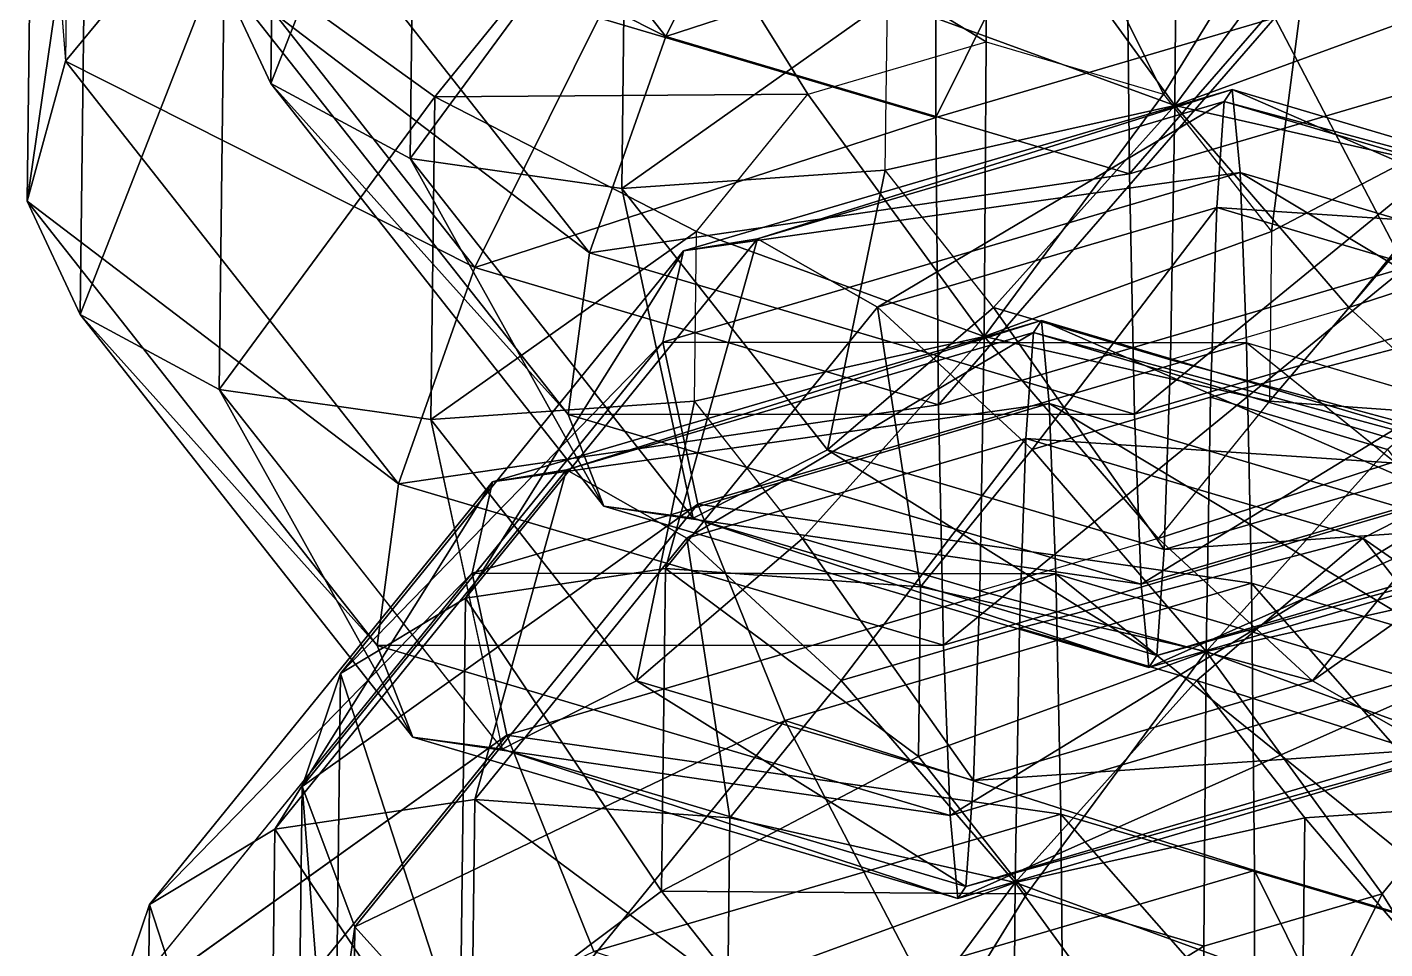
# Model space of a CAD drawing. Header units: metres. Extents: x -232 to 136, y -204 to 253.
# Drawn here: x -232.03 to -190.41, y -80.29 to -52.03 of the extents above; entities that cross this region are included whole.
import ezdxf

# ---------------------------------------------------------------- set-up
doc = ezdxf.new("R2010")
doc.units = ezdxf.units.M

msp = doc.modelspace()

# ---------------------------------------------------------------- linework, layer by layer
for points in [[(-231.82495, -40.529404, -669.18286), (-230.65434, -37.06027, -677.8254), (-230.8476, -53.07407, -685.20526), (-230.84749, -53.07397, -685.20514)], [(-230.65434, -37.06027, -677.8254), (-226.98074, -48.376976, -692.35254), (-230.8476, -53.07407, -685.20526), (-230.84749, -53.07397, -685.20514)], [(-224.36317, -37.740246, -437.57523), (-226.17775, -50.284912, -453.52457), (-224.55643, -53.754044, -444.95514), (-224.55632, -53.753944, -444.95505)], [(-220.12756, -42.43734, -430.64017), (-224.36317, -37.740246, -437.57523), (-224.55643, -53.754044, -444.95514), (-224.55632, -53.753944, -444.95505)], [(-186.00319, -54.160904, -649.9345), (-188.5093, -38.49919, -649.95703), (-192.31013, -46.154007, -646.07684), (-192.31003, -46.153908, -646.0767)], [(-231.82495, -40.529404, -669.18286), (-230.8476, -53.07407, -685.20526), (-232.02815, -57.36731, -676.94257), (-232.02805, -57.36721, -676.94244)], [(-230.21358, -44.822643, -660.9932), (-231.82495, -40.529404, -669.18286), (-232.02815, -57.36731, -676.94257), (-232.02805, -57.36721, -676.94244)], [(-224.9972, -45.991673, -461.7873), (-221.13034, -41.29458, -468.9345), (-212.44957, -52.315125, -474.2441), (-212.44946, -52.315025, -474.24402)], [(-221.13034, -41.29458, -468.9345), (-208.64874, -44.66031, -478.1243), (-212.44957, -52.315125, -474.2441), (-212.44946, -52.315025, -474.24402)], [(-220.12756, -42.43734, -430.64017), (-224.55643, -53.754044, -444.95514), (-220.29195, -56.059494, -436.9179), (-220.29184, -56.059395, -436.91782)], [(-213.6823, -47.078506, -425.6385), (-220.12756, -42.43734, -430.64017), (-220.29195, -56.059494, -436.9179), (-220.29184, -56.059395, -436.91782)], [(-202.62477, -52.474472, -644.0277), (-202.63441, -43.095646, -644.3961), (-213.03252, -46.154007, -645.53424), (-213.03241, -46.153908, -645.5341)], [(-197.19698, -54.082348, -644.9114), (-192.31013, -46.154007, -646.07684), (-202.63441, -43.095646, -644.3961), (-202.63431, -43.095547, -644.396)], [(-197.19698, -54.082348, -644.9114), (-202.63441, -43.095646, -644.3961), (-202.62477, -52.474472, -644.0277), (-202.62466, -52.474373, -644.0276)], [(-204.17485, -54.801067, -703.223), (-204.1845, -45.422237, -703.59143), (-198.7179, -43.81436, -702.99304), (-198.71779, -43.814262, -702.9929)], [(-204.17485, -54.801067, -703.223), (-198.7179, -43.81436, -702.99304), (-193.77675, -51.742706, -702.0849), (-193.77664, -51.742607, -702.0848)], [(-189.77805, -59.397522, -698.409), (-193.77675, -51.742706, -702.0849), (-187.27655, -43.73581, -698.5626), (-187.27644, -43.73571, -698.5625)], [(-230.21358, -44.822643, -660.9932), (-232.02815, -57.36731, -676.94257), (-230.40683, -60.83644, -668.37317), (-230.40672, -60.83634, -668.37305)], [(-225.97797, -49.519737, -654.05817), (-230.21358, -44.822643, -660.9932), (-230.40683, -60.83644, -668.37317), (-230.40672, -60.83634, -668.37305)], [(-212.44957, -52.315125, -474.2441), (-208.64874, -44.66031, -478.1243), (-198.32445, -47.71867, -479.80505), (-198.32434, -47.71857, -479.80496)], [(-198.23941, -56.524597, -476.5575), (-198.32445, -47.71867, -479.80505), (-187.92635, -44.66031, -478.66693), (-187.92624, -44.66021, -478.66684)], [(-198.23941, -56.524597, -476.5575), (-187.92635, -44.66031, -478.66693), (-183.92764, -52.315125, -474.991), (-183.92754, -52.315025, -474.9909)], [(-214.49915, -51.742706, -701.5423), (-204.1845, -45.422237, -703.59143), (-204.17485, -54.801067, -703.223), (-204.17474, -54.80097, -703.2229)], [(-196.77437, -45.392075, -420.60974), (-196.84105, -54.425747, -423.15662), (-202.24097, -46.99995, -421.20807), (-202.24086, -46.99985, -421.20798)], [(-191.34657, -46.99995, -421.49335), (-196.84105, -54.425747, -423.15662), (-196.77437, -45.392075, -420.60974), (-196.77426, -45.391975, -420.60965)], [(-226.17775, -50.284912, -453.52457), (-224.9972, -45.991673, -461.7873), (-214.79234, -58.9471, -468.02908), (-214.79224, -58.947002, -468.029)], [(-213.03252, -46.154007, -645.53424), (-225.97797, -49.519737, -654.05817), (-219.5327, -54.160904, -649.0565), (-219.5326, -54.160805, -649.0564)], [(-224.9972, -45.991673, -461.7873), (-212.44957, -52.315125, -474.2441), (-214.79234, -58.9471, -468.02908), (-214.79224, -58.947002, -468.029)], [(-208.09137, -54.082348, -644.6261), (-213.03252, -46.154007, -645.53424), (-219.5327, -54.160904, -649.0565), (-219.5326, -54.160805, -649.0564)], [(-202.62477, -52.474472, -644.0277), (-213.03252, -46.154007, -645.53424), (-208.09137, -54.082348, -644.6261), (-208.09126, -54.08225, -644.626)], [(-193.88121, -58.291824, -646.93945), (-192.31013, -46.154007, -646.07684), (-197.19698, -54.082348, -644.9114), (-197.19687, -54.08225, -644.91125)], [(-193.88121, -58.291824, -646.93945), (-186.00319, -54.160904, -649.9345), (-192.31013, -46.154007, -646.07684), (-192.31003, -46.153908, -646.0767)], [(-202.24097, -46.99995, -421.20807), (-196.84105, -54.425747, -423.15662), (-205.65833, -51.209427, -423.05984), (-205.65822, -51.209328, -423.05975)], [(-188.0308, -51.209427, -423.52145), (-196.84105, -54.425747, -423.15662), (-191.34657, -46.99995, -421.49335), (-191.34647, -46.99985, -421.49326)], [(-213.6823, -47.078506, -425.6385), (-220.29195, -56.059494, -436.9179), (-213.80174, -56.97558, -430.19955), (-213.80164, -56.97548, -430.19946)], [(-205.65833, -51.209427, -423.05984), (-213.6823, -47.078506, -425.6385), (-213.80174, -56.97558, -430.19955), (-213.80164, -56.97548, -430.19946)], [(-212.44957, -52.315125, -474.2441), (-198.32445, -47.71867, -479.80505), (-198.23941, -56.524597, -476.5575), (-198.2393, -56.524498, -476.5574)], [(-230.8476, -53.07407, -685.20526), (-226.98074, -48.376976, -692.35254), (-218.29997, -59.397522, -697.6621), (-218.29987, -59.397423, -697.662)], [(-226.98074, -48.376976, -692.35254), (-214.49915, -51.742706, -701.5423), (-218.29997, -59.397522, -697.6621), (-218.29987, -59.397423, -697.662)], [(-225.97797, -49.519737, -654.05817), (-230.40683, -60.83644, -668.37317), (-226.14235, -63.14189, -660.3359), (-226.14224, -63.141792, -660.33575)], [(-219.5327, -54.160904, -649.0565), (-225.97797, -49.519737, -654.05817), (-226.14235, -63.14189, -660.3359), (-226.14224, -63.141792, -660.33575)], [(-226.17775, -50.284912, -453.52457), (-214.79234, -58.9471, -468.02908), (-215.44772, -63.907055, -460.0876), (-215.44762, -63.906956, -460.0875)], [(-224.55643, -53.754044, -444.95514), (-226.17775, -50.284912, -453.52457), (-215.44772, -63.907055, -460.0876), (-215.44762, -63.906956, -460.0875)], [(-205.65833, -51.209427, -423.05984), (-213.80174, -56.97558, -430.19955), (-205.72112, -56.41263, -425.45773), (-205.72101, -56.41253, -425.45764)], [(-205.65833, -51.209427, -423.05984), (-196.84105, -54.425747, -423.15662), (-205.72112, -56.41263, -425.45773), (-205.72101, -56.41253, -425.45764)], [(-188.0936, -56.412624, -425.9193), (-196.84105, -54.425747, -423.15662), (-188.0308, -51.209427, -423.52145), (-188.0307, -51.209328, -423.52136)], [(-218.29997, -59.397522, -697.6621), (-214.49915, -51.742706, -701.5423), (-204.17485, -54.801067, -703.223), (-204.17474, -54.80097, -703.2229)], [(-204.17485, -54.801067, -703.223), (-204.17485, -54.801067, -703.223), (-214.49915, -51.742706, -701.5423), (-214.49904, -51.742607, -701.5422)], [(-204.08981, -63.606995, -699.97546), (-204.17485, -54.801067, -703.223), (-193.77675, -51.742706, -702.0849), (-193.77664, -51.742607, -702.0848)], [(-204.08981, -63.606995, -699.97546), (-193.77675, -51.742706, -702.0849), (-189.77805, -59.397522, -698.409), (-189.77794, -59.397423, -698.4089)], [(-214.79234, -58.9471, -468.02908), (-212.44957, -52.315125, -474.2441), (-198.23941, -56.524597, -476.5575), (-198.2393, -56.524498, -476.5574)], [(-198.23941, -56.524597, -476.5575), (-198.23941, -56.524597, -476.5575), (-212.44957, -52.315125, -474.2441), (-212.44946, -52.315025, -474.24402)], [(-198.0873, -63.895638, -470.7486), (-198.23941, -56.524597, -476.5575), (-183.92764, -52.315125, -474.991), (-183.92754, -52.315025, -474.9909)], [(-198.0873, -63.895638, -470.7486), (-183.92764, -52.315125, -474.991), (-181.26282, -58.947105, -468.9071), (-181.26271, -58.947006, -468.907)], [(-202.62477, -52.474472, -644.0277), (-202.69145, -61.508144, -646.5746), (-208.09137, -54.082348, -644.6261), (-208.09126, -54.08225, -644.626)], [(-197.19698, -54.082348, -644.9114), (-202.69145, -61.508144, -646.5746), (-202.62477, -52.474472, -644.0277), (-202.62466, -52.474373, -644.0276)], [(-232.02815, -57.36731, -676.94257), (-230.8476, -53.07407, -685.20526), (-220.64275, -66.029495, -691.4471), (-220.64264, -66.029396, -691.44696)], [(-230.8476, -53.07407, -685.20526), (-218.29997, -59.397522, -697.6621), (-220.64275, -66.029495, -691.4471), (-220.64264, -66.029396, -691.44696)], [(-224.55643, -53.754044, -444.95514), (-215.44772, -63.907055, -460.0876), (-214.35158, -66.70947, -451.19696), (-214.35147, -66.70937, -451.19687)], [(-220.29195, -56.059494, -436.9179), (-224.55643, -53.754044, -444.95514), (-214.35158, -66.70947, -451.19696), (-214.35147, -66.70937, -451.19687)], [(-208.09137, -54.082348, -644.6261), (-219.5327, -54.160904, -649.0565), (-211.50873, -58.291824, -646.47784), (-211.50862, -58.291725, -646.4777)], [(-195.08469, -53.939865, -356.08344), (-209.64195, -58.517838, -367.02554), (-211.90916, -58.888397, -357.92496), (-211.90906, -58.888298, -357.92487)], [(-194.8482, -56.487625, -347.05286), (-195.08469, -53.939865, -356.08344), (-211.90916, -58.888397, -357.92496), (-211.90906, -58.888298, -357.92487)], [(-208.09137, -54.082348, -644.6261), (-202.69145, -61.508144, -646.5746), (-211.50873, -58.291824, -646.47784), (-211.50862, -58.291725, -646.4777)], [(-195.08469, -53.939865, -356.08344), (-195.3302, -54.308365, -365.45905), (-209.64195, -58.517838, -367.02554), (-209.64185, -58.51774, -367.02545)], [(-193.88121, -58.291824, -646.93945), (-202.69145, -61.508144, -646.5746), (-197.19698, -54.082348, -644.9114), (-197.19687, -54.08225, -644.91125)], [(-178.37964, -58.888397, -358.80295), (-195.3302, -54.308365, -365.45905), (-195.08469, -53.939865, -356.08344), (-195.08458, -53.939766, -356.08334)], [(-177.2835, -61.69082, -349.91232), (-178.37964, -58.888397, -358.80295), (-195.08469, -53.939865, -356.08344), (-195.08458, -53.939766, -356.08334)], [(-177.2835, -61.69082, -349.91232), (-195.08469, -53.939865, -356.08344), (-194.8482, -56.487625, -347.05286), (-194.8481, -56.487526, -347.05276)], [(-219.5327, -54.160904, -649.0565), (-226.14235, -63.14189, -660.3359), (-219.65215, -64.057976, -653.61755), (-219.65204, -64.05788, -653.61743)], [(-211.50873, -58.291824, -646.47784), (-219.5327, -54.160904, -649.0565), (-219.65215, -64.057976, -653.61755), (-219.65204, -64.05788, -653.61743)], [(-195.3302, -54.308365, -365.45905), (-205.9588, -60.615402, -375.4001), (-209.64195, -58.517838, -367.02554), (-209.64185, -58.51774, -367.02545)], [(-195.3302, -54.308365, -365.45905), (-195.5607, -57.55704, -374.26196), (-205.9588, -60.615402, -375.4001), (-205.9587, -60.615303, -375.4)], [(-205.72112, -56.41263, -425.45773), (-196.84105, -54.425747, -423.15662), (-202.40536, -60.6221, -427.4858), (-202.40526, -60.622, -427.48572)], [(-202.40536, -60.6221, -427.4858), (-196.84105, -54.425747, -423.15662), (-196.97755, -62.229977, -428.36945), (-196.97745, -62.229877, -428.36935)], [(-196.97755, -62.229977, -428.36945), (-196.84105, -54.425747, -423.15662), (-191.51096, -60.6221, -427.7711), (-191.51085, -60.622, -427.771)], [(-191.51096, -60.6221, -427.7711), (-196.84105, -54.425747, -423.15662), (-188.0936, -56.412624, -425.9193), (-188.09349, -56.412525, -425.91922)], [(-181.12004, -58.517838, -367.7724), (-195.5607, -57.55704, -374.26196), (-195.3302, -54.308365, -365.45905), (-195.3301, -54.308266, -365.45895)], [(-178.37964, -58.888397, -358.80295), (-181.12004, -58.517838, -367.7724), (-195.3302, -54.308365, -365.45905), (-195.3301, -54.308266, -365.45895)], [(-193.944, -63.49502, -649.33734), (-186.12262, -64.057976, -654.49554), (-186.00319, -54.160904, -649.9345), (-186.00308, -54.160805, -649.9344)], [(-193.944, -63.49502, -649.33734), (-186.00319, -54.160904, -649.9345), (-193.88121, -58.291824, -646.93945), (-193.8811, -58.291725, -646.93933)], [(-218.29997, -59.397522, -697.6621), (-204.17485, -54.801067, -703.223), (-204.08981, -63.606995, -699.97546), (-204.0897, -63.606895, -699.97534)], [(-220.29195, -56.059494, -436.9179), (-214.35158, -66.70947, -451.19696), (-211.61119, -67.08004, -442.2275), (-211.61108, -67.07994, -442.22742)], [(-213.80174, -56.97558, -430.19955), (-220.29195, -56.059494, -436.9179), (-211.61119, -67.08004, -442.2275), (-211.61108, -67.07994, -442.22742)], [(-214.79234, -58.9471, -468.02908), (-198.23941, -56.524597, -476.5575), (-198.0873, -63.895638, -470.7486), (-198.08719, -63.89554, -470.7485)], [(-205.72112, -56.41263, -425.45773), (-213.80174, -56.97558, -430.19955), (-207.4948, -64.98247, -434.0572), (-207.49469, -64.98237, -434.0571)], [(-194.8482, -56.487625, -347.05286), (-211.90916, -58.888397, -357.92496), (-212.53851, -61.69082, -348.98914), (-212.5384, -61.69072, -348.98904)], [(-194.64392, -61.70224, -339.25128), (-194.8482, -56.487625, -347.05286), (-212.53851, -61.69082, -348.98914), (-212.5384, -61.69072, -348.98904)], [(-205.72112, -56.41263, -425.45773), (-207.4948, -64.98247, -434.0572), (-202.40536, -60.6221, -427.4858), (-202.40526, -60.622, -427.48572)], [(-177.93887, -66.65077, -341.97083), (-177.2835, -61.69082, -349.91232), (-194.8482, -56.487625, -347.05286), (-194.8481, -56.487526, -347.05276)], [(-177.93887, -66.65077, -341.97083), (-194.8482, -56.487625, -347.05286), (-194.64392, -61.70224, -339.25128), (-194.64381, -61.70214, -339.2512)], [(-191.51096, -60.6221, -427.7711), (-180.27222, -56.975574, -431.07755), (-188.0936, -56.412624, -425.9193), (-188.09349, -56.412525, -425.91922)], [(-213.80174, -56.97558, -430.19955), (-211.61119, -67.08004, -442.2275), (-207.4948, -64.98247, -434.0572), (-207.49469, -64.98237, -434.0571)], [(-191.51096, -60.6221, -427.7711), (-186.77242, -64.98247, -434.59982), (-180.27222, -56.975574, -431.07755), (-180.27211, -56.975475, -431.07745)], [(-232.02815, -57.36731, -676.94257), (-220.64275, -66.029495, -691.4471), (-221.29813, -70.989456, -683.50555), (-221.29802, -70.98936, -683.50543)], [(-230.40683, -60.83644, -668.37317), (-232.02815, -57.36731, -676.94257), (-221.29813, -70.989456, -683.50555), (-221.29802, -70.98936, -683.50543)], [(-195.5607, -57.55704, -374.26196), (-201.22026, -64.97578, -382.22882), (-205.9588, -60.615402, -375.4001), (-205.9587, -60.615303, -375.4)], [(-195.5607, -57.55704, -374.26196), (-195.75366, -63.3679, -381.63046), (-201.22026, -64.97578, -382.22882), (-201.22015, -64.97568, -382.22873)], [(-185.23642, -60.615402, -375.94272), (-195.75366, -63.3679, -381.63046), (-195.5607, -57.55704, -374.26196), (-195.5606, -57.556942, -374.26187)], [(-181.12004, -58.517838, -367.7724), (-185.23642, -60.615402, -375.94272), (-195.5607, -57.55704, -374.26196), (-195.5606, -57.556942, -374.26187)], [(-211.50873, -58.291824, -646.47784), (-219.65215, -64.057976, -653.61755), (-211.57152, -63.495026, -648.87573), (-211.57141, -63.494926, -648.8756)], [(-209.64195, -58.517838, -367.02554), (-212.459, -68.6223, -378.92236), (-218.5887, -69.53838, -371.87354), (-218.5886, -69.538284, -371.87344)], [(-211.90916, -58.888397, -357.92496), (-209.64195, -58.517838, -367.02554), (-218.5887, -69.53838, -371.87354), (-218.5886, -69.538284, -371.87344)], [(-209.64195, -58.517838, -367.02554), (-205.9588, -60.615402, -375.4001), (-212.459, -68.6223, -378.92236), (-212.4589, -68.6222, -378.92227)], [(-211.50873, -58.291824, -646.47784), (-202.69145, -61.508144, -646.5746), (-211.57152, -63.495026, -648.87573), (-211.57141, -63.494926, -648.8756)], [(-193.944, -63.49502, -649.33734), (-202.69145, -61.508144, -646.5746), (-193.88121, -58.291824, -646.93945), (-193.8811, -58.291725, -646.93933)], [(-211.90916, -58.888397, -357.92496), (-218.5887, -69.53838, -371.87354), (-222.4267, -71.843834, -363.6241), (-222.42659, -71.843735, -363.62402)], [(-212.53851, -61.69082, -348.98914), (-211.90916, -58.888397, -357.92496), (-222.4267, -71.843834, -363.6241), (-222.42659, -71.843735, -363.62402)], [(-215.44772, -63.907055, -460.0876), (-214.79234, -58.9471, -468.02908), (-198.0873, -63.895638, -470.7486), (-198.08719, -63.89554, -470.7485)], [(-198.0873, -63.895638, -470.7486), (-198.0873, -63.895638, -470.7486), (-214.79234, -58.9471, -468.02908), (-214.79224, -58.947002, -468.029)], [(-197.88301, -69.11025, -462.94705), (-198.0873, -63.895638, -470.7486), (-181.26282, -58.947105, -468.9071), (-181.26271, -58.947006, -468.907)], [(-197.88301, -69.11025, -462.94705), (-181.26282, -58.947105, -468.9071), (-180.1927, -63.90706, -461.01077), (-180.1926, -63.90696, -461.01068)], [(-220.64275, -66.029495, -691.4471), (-218.29997, -59.397522, -697.6621), (-204.08981, -63.606995, -699.97546), (-204.0897, -63.606895, -699.97534)], [(-204.08981, -63.606995, -699.97546), (-204.08981, -63.606995, -699.97546), (-218.29997, -59.397522, -697.6621), (-218.29987, -59.397423, -697.662)], [(-203.9377, -70.978035, -694.1666), (-204.08981, -63.606995, -699.97546), (-189.77805, -59.397522, -698.409), (-189.77794, -59.397423, -698.4089)], [(-203.9377, -70.978035, -694.1666), (-189.77805, -59.397522, -698.409), (-187.11322, -66.0295, -692.3251), (-187.11311, -66.0294, -692.32495)], [(-205.9588, -60.615402, -375.4001), (-204.63762, -69.18525, -384.0806), (-212.459, -68.6223, -378.92236), (-212.4589, -68.6222, -378.92227)], [(-202.40536, -60.6221, -427.4858), (-207.4948, -64.98247, -434.0572), (-197.17052, -68.04083, -435.73795), (-197.17041, -68.04073, -435.73785)], [(-205.9588, -60.615402, -375.4001), (-201.22026, -64.97578, -382.22882), (-204.63762, -69.18525, -384.0806), (-204.63751, -69.18515, -384.0805)], [(-196.97755, -62.229977, -428.36945), (-196.97755, -62.229977, -428.36945), (-202.40536, -60.6221, -427.4858), (-202.40526, -60.622, -427.48572)], [(-202.40536, -60.6221, -427.4858), (-197.17052, -68.04083, -435.73795), (-196.97755, -62.229977, -428.36945), (-196.97745, -62.229877, -428.36935)], [(-196.97755, -62.229977, -428.36945), (-186.77242, -64.98247, -434.59982), (-191.51096, -60.6221, -427.7711), (-191.51085, -60.622, -427.771)], [(-185.23642, -60.615402, -375.94272), (-190.32587, -64.97578, -382.5141), (-195.75366, -63.3679, -381.63046), (-195.75356, -63.3678, -381.63037)], [(-230.40683, -60.83644, -668.37317), (-221.29813, -70.989456, -683.50555), (-220.20198, -73.79187, -674.6149), (-220.20187, -73.79177, -674.6148)], [(-226.14235, -63.14189, -660.3359), (-230.40683, -60.83644, -668.37317), (-220.20198, -73.79187, -674.6149), (-220.20187, -73.79177, -674.6148)], [(-200.93509, -61.022263, -579.50146), (-215.49236, -65.600235, -590.44354), (-217.75957, -65.970795, -581.34296), (-217.75946, -65.970695, -581.34283)], [(-200.69861, -63.570023, -570.4709), (-200.93509, -61.022263, -579.50146), (-217.75957, -65.970795, -581.34296), (-217.75946, -65.970695, -581.34283)], [(-200.93509, -61.022263, -579.50146), (-201.1806, -61.390762, -588.8771), (-215.49236, -65.600235, -590.44354), (-215.49225, -65.600136, -590.4434)], [(-184.23004, -65.970795, -582.221), (-201.1806, -61.390762, -588.8771), (-200.93509, -61.022263, -579.50146), (-200.93498, -61.022163, -579.50134)], [(-183.1339, -68.77322, -573.3304), (-184.23004, -65.970795, -582.221), (-200.93509, -61.022263, -579.50146), (-200.93498, -61.022163, -579.50134)], [(-183.1339, -68.77322, -573.3304), (-200.93509, -61.022263, -579.50146), (-200.69861, -63.570023, -570.4709), (-200.6985, -63.569923, -570.47076)], [(-201.1806, -61.390762, -588.8771), (-211.8092, -67.6978, -598.8181), (-215.49236, -65.600235, -590.44354), (-215.49225, -65.600136, -590.4434)], [(-201.1806, -61.390762, -588.8771), (-201.4111, -64.639435, -597.68), (-211.8092, -67.6978, -598.8181), (-211.8091, -67.6977, -598.818)], [(-211.57152, -63.495026, -648.87573), (-202.69145, -61.508144, -646.5746), (-208.25577, -67.7045, -650.9038), (-208.25566, -67.7044, -650.9037)], [(-208.25577, -67.7045, -650.9038), (-202.69145, -61.508144, -646.5746), (-202.82796, -69.31238, -651.7874), (-202.82785, -69.31228, -651.7873)], [(-202.82796, -69.31238, -651.7874), (-202.69145, -61.508144, -646.5746), (-197.36136, -67.7045, -651.1891), (-197.36125, -67.7044, -651.18896)], [(-197.36136, -67.7045, -651.1891), (-202.69145, -61.508144, -646.5746), (-193.944, -63.49502, -649.33734), (-193.9439, -63.494923, -649.3372)], [(-186.97044, -65.600235, -591.1904), (-201.4111, -64.639435, -597.68), (-201.1806, -61.390762, -588.8771), (-201.1805, -61.390663, -588.87695)], [(-184.23004, -65.970795, -582.221), (-186.97044, -65.600235, -591.1904), (-201.1806, -61.390762, -588.8771), (-201.1805, -61.390663, -588.87695)], [(-212.53851, -61.69082, -348.98914), (-222.4267, -71.843834, -363.6241), (-223.5973, -75.312965, -354.9816), (-223.5972, -75.31287, -354.9815)], [(-211.4684, -66.65077, -341.0928), (-212.53851, -61.69082, -348.98914), (-223.5973, -75.312965, -354.9816), (-223.5972, -75.31287, -354.9815)], [(-194.64392, -61.70224, -339.25128), (-212.53851, -61.69082, -348.98914), (-211.4684, -66.65077, -341.0928), (-211.46829, -66.65067, -341.0927)], [(-194.4918, -69.07328, -333.44244), (-194.64392, -61.70224, -339.25128), (-211.4684, -66.65077, -341.0928), (-211.46829, -66.65067, -341.0927)], [(-180.28165, -73.28275, -335.7558), (-177.93887, -66.65077, -341.97083), (-194.64392, -61.70224, -339.25128), (-194.64381, -61.70214, -339.2512)], [(-180.28165, -73.28275, -335.7558), (-194.64392, -61.70224, -339.25128), (-194.4918, -69.07328, -333.44244), (-194.4917, -69.07318, -333.44235)], [(-196.97755, -62.229977, -428.36945), (-197.17052, -68.04083, -435.73795), (-186.77242, -64.98247, -434.59982), (-186.77231, -64.98237, -434.59973)], [(-226.14235, -63.14189, -660.3359), (-220.20198, -73.79187, -674.6149), (-217.4616, -74.16244, -665.6455), (-217.46149, -74.16234, -665.6454)], [(-219.65215, -64.057976, -653.61755), (-226.14235, -63.14189, -660.3359), (-217.4616, -74.16244, -665.6455), (-217.46149, -74.16234, -665.6454)], [(-192.62282, -72.064865, -658.0178), (-188.93967, -74.16244, -666.3924), (-179.99292, -63.141888, -661.5444), (-179.99281, -63.14179, -661.54425)], [(-192.62282, -72.064865, -658.0178), (-179.99292, -63.141888, -661.5444), (-186.12262, -64.057976, -654.49554), (-186.12251, -64.05788, -654.4954)], [(-220.64275, -66.029495, -691.4471), (-204.08981, -63.606995, -699.97546), (-203.9377, -70.978035, -694.1666), (-203.93759, -70.977936, -694.1665)], [(-211.57152, -63.495026, -648.87573), (-219.65215, -64.057976, -653.61755), (-213.3452, -72.064865, -657.4752), (-213.3451, -72.064766, -657.4751)], [(-200.69861, -63.570023, -570.4709), (-217.75957, -65.970795, -581.34296), (-218.38892, -68.77322, -572.40717), (-218.38881, -68.77312, -572.40704)], [(-200.49432, -68.78464, -562.6693), (-200.69861, -63.570023, -570.4709), (-218.38892, -68.77322, -572.40717), (-218.38881, -68.77312, -572.40704)], [(-211.57152, -63.495026, -648.87573), (-213.3452, -72.064865, -657.4752), (-208.25577, -67.7045, -650.9038), (-208.25566, -67.7044, -650.9037)], [(-195.75366, -63.3679, -381.63046), (-195.89017, -71.172134, -386.8433), (-201.22026, -64.97578, -382.22882), (-201.22015, -64.97568, -382.22873)], [(-183.78928, -73.73317, -565.38885), (-183.1339, -68.77322, -573.3304), (-200.69861, -63.570023, -570.4709), (-200.6985, -63.569923, -570.47076)], [(-183.78928, -73.73317, -565.38885), (-200.69861, -63.570023, -570.4709), (-200.49432, -68.78464, -562.6693), (-200.49422, -68.78454, -562.6692)], [(-197.36136, -67.7045, -651.1891), (-186.12262, -64.057976, -654.49554), (-193.944, -63.49502, -649.33734), (-193.9439, -63.494923, -649.3372)], [(-190.32587, -64.97578, -382.5141), (-195.89017, -71.172134, -386.8433), (-195.75366, -63.3679, -381.63046), (-195.75356, -63.3678, -381.63037)], [(-219.65215, -64.057976, -653.61755), (-217.4616, -74.16244, -665.6455), (-213.3452, -72.064865, -657.4752), (-213.3451, -72.064766, -657.4751)], [(-215.44772, -63.907055, -460.0876), (-198.0873, -63.895638, -470.7486), (-197.88301, -69.11025, -462.94705), (-197.8829, -69.11015, -462.94696)], [(-197.88301, -69.11025, -462.94705), (-197.88301, -69.11025, -462.94705), (-215.44772, -63.907055, -460.0876), (-215.44762, -63.906956, -460.0875)], [(-214.35158, -66.70947, -451.19696), (-215.44772, -63.907055, -460.0876), (-197.88301, -69.11025, -462.94705), (-197.8829, -69.11015, -462.94696)], [(-197.64653, -71.65801, -453.91647), (-197.88301, -69.11025, -462.94705), (-180.1927, -63.90706, -461.01077), (-180.1926, -63.90696, -461.01068)], [(-197.64653, -71.65801, -453.91647), (-180.1927, -63.90706, -461.01077), (-180.82205, -66.70948, -452.07495), (-180.82195, -66.70938, -452.07486)], [(-197.36136, -67.7045, -651.1891), (-192.62282, -72.064865, -658.0178), (-186.12262, -64.057976, -654.49554), (-186.12251, -64.05788, -654.4954)], [(-201.4111, -64.639435, -597.68), (-207.07066, -72.058174, -605.64685), (-211.8092, -67.6978, -598.8181), (-211.8091, -67.6977, -598.818)], [(-201.4111, -64.639435, -597.68), (-201.60406, -70.4503, -605.0485), (-207.07066, -72.058174, -605.64685), (-207.07056, -72.058075, -605.6467)], [(-191.08682, -67.6978, -599.3607), (-201.60406, -70.4503, -605.0485), (-201.4111, -64.639435, -597.68), (-201.411, -64.639336, -597.6799)], [(-186.97044, -65.600235, -591.1904), (-191.08682, -67.6978, -599.3607), (-201.4111, -64.639435, -597.68), (-201.411, -64.639336, -597.6799)], [(-207.4948, -64.98247, -434.0572), (-211.61119, -67.08004, -442.2275), (-197.40102, -71.28951, -444.54086), (-197.40091, -71.28941, -444.54077)], [(-197.17052, -68.04083, -435.73795), (-197.17052, -68.04083, -435.73795), (-207.4948, -64.98247, -434.0572), (-207.49469, -64.98237, -434.0571)], [(-207.4948, -64.98247, -434.0572), (-197.40102, -71.28951, -444.54086), (-197.17052, -68.04083, -435.73795), (-197.17041, -68.04073, -435.73785)], [(-201.22026, -64.97578, -382.22882), (-195.89017, -71.172134, -386.8433), (-204.63762, -69.18525, -384.0806), (-204.63751, -69.18515, -384.0805)], [(-197.17052, -68.04083, -435.73795), (-183.08926, -67.08004, -442.97437), (-186.77242, -64.98247, -434.59982), (-186.77231, -64.98237, -434.59973)], [(-187.0101, -69.18525, -384.54218), (-195.89017, -71.172134, -386.8433), (-190.32587, -64.97578, -382.5141), (-190.32576, -64.97568, -382.514)], [(-215.49236, -65.600235, -590.44354), (-218.3094, -75.7047, -602.3404), (-224.4391, -76.62078, -595.29156), (-224.439, -76.62068, -595.29144)], [(-217.75957, -65.970795, -581.34296), (-215.49236, -65.600235, -590.44354), (-224.4391, -76.62078, -595.29156), (-224.439, -76.62068, -595.29144)], [(-215.49236, -65.600235, -590.44354), (-211.8092, -67.6978, -598.8181), (-218.3094, -75.7047, -602.3404), (-218.3093, -75.7046, -602.3403)], [(-178.28967, -76.62079, -596.50006), (-191.08682, -67.6978, -599.3607), (-186.97044, -65.600235, -591.1904), (-186.97034, -65.600136, -591.1903)], [(-217.75957, -65.970795, -581.34296), (-224.4391, -76.62078, -595.29156), (-228.2771, -78.92623, -587.0422), (-228.277, -78.92613, -587.04205)], [(-218.38892, -68.77322, -572.40717), (-217.75957, -65.970795, -581.34296), (-228.2771, -78.92623, -587.0422), (-228.277, -78.92613, -587.04205)], [(-221.29813, -70.989456, -683.50555), (-220.64275, -66.029495, -691.4471), (-203.9377, -70.978035, -694.1666), (-203.93759, -70.977936, -694.1665)], [(-203.9377, -70.978035, -694.1666), (-203.9377, -70.978035, -694.1666), (-220.64275, -66.029495, -691.4471), (-220.64264, -66.029396, -691.44696)], [(-203.73341, -76.19265, -686.36505), (-203.9377, -70.978035, -694.1666), (-187.11322, -66.0295, -692.3251), (-187.11311, -66.0294, -692.32495)], [(-203.73341, -76.19265, -686.36505), (-187.11322, -66.0295, -692.3251), (-186.0431, -70.989456, -684.4288), (-186.043, -70.98936, -684.42865)], [(-211.4684, -66.65077, -341.0928), (-223.5973, -75.312965, -354.9816), (-221.98593, -79.60621, -346.792), (-221.98582, -79.60611, -346.7919)], [(-208.80356, -73.28275, -335.0089), (-211.4684, -66.65077, -341.0928), (-221.98593, -79.60621, -346.792), (-221.98582, -79.60611, -346.7919)], [(-197.64653, -71.65801, -453.91647), (-197.64653, -71.65801, -453.91647), (-214.35158, -66.70947, -451.19696), (-214.35147, -66.70937, -451.19687)], [(-214.35158, -66.70947, -451.19696), (-197.88301, -69.11025, -462.94705), (-197.64653, -71.65801, -453.91647), (-197.64642, -71.65791, -453.91638)], [(-211.61119, -67.08004, -442.2275), (-214.35158, -66.70947, -451.19696), (-197.64653, -71.65801, -453.91647), (-197.64642, -71.65791, -453.91638)], [(-194.4918, -69.07328, -333.44244), (-211.4684, -66.65077, -341.0928), (-208.80356, -73.28275, -335.0089), (-208.80345, -73.28265, -335.00882)], [(-197.40102, -71.28951, -444.54086), (-197.64653, -71.65801, -453.91647), (-180.82205, -66.70948, -452.07495), (-180.82195, -66.70938, -452.07486)], [(-197.40102, -71.28951, -444.54086), (-180.82205, -66.70948, -452.07495), (-183.08926, -67.08004, -442.97437), (-183.08916, -67.07994, -442.97427)], [(-197.40102, -71.28951, -444.54086), (-197.40102, -71.28951, -444.54086), (-211.61119, -67.08004, -442.2275), (-211.61108, -67.07994, -442.22742)], [(-211.61119, -67.08004, -442.2275), (-197.64653, -71.65801, -453.91647), (-197.40102, -71.28951, -444.54086), (-197.40091, -71.28941, -444.54077)], [(-197.17052, -68.04083, -435.73795), (-197.40102, -71.28951, -444.54086), (-183.08926, -67.08004, -442.97437), (-183.08916, -67.07994, -442.97427)], [(-211.8092, -67.6978, -598.8181), (-210.48802, -76.26765, -607.4986), (-218.3094, -75.7047, -602.3404), (-218.3093, -75.7046, -602.3403)], [(-208.25577, -67.7045, -650.9038), (-213.3452, -72.064865, -657.4752), (-203.02092, -75.12323, -659.15594), (-203.02081, -75.12313, -659.1558)], [(-211.8092, -67.6978, -598.8181), (-207.07066, -72.058174, -605.64685), (-210.48802, -76.26765, -607.4986), (-210.48792, -76.26755, -607.4985)], [(-202.82796, -69.31238, -651.7874), (-202.82796, -69.31238, -651.7874), (-208.25577, -67.7045, -650.9038), (-208.25566, -67.7044, -650.9037)], [(-208.25577, -67.7045, -650.9038), (-203.02092, -75.12323, -659.15594), (-202.82796, -69.31238, -651.7874), (-202.82785, -69.31228, -651.7873)], [(-202.82796, -69.31238, -651.7874), (-192.62282, -72.064865, -658.0178), (-197.36136, -67.7045, -651.1891), (-197.36125, -67.7044, -651.18896)], [(-191.08682, -67.6978, -599.3607), (-196.17627, -72.058174, -605.9321), (-201.60406, -70.4503, -605.0485), (-201.60396, -70.4502, -605.0484)], [(-184.77988, -75.7047, -603.2184), (-196.17627, -72.058174, -605.9321), (-191.08682, -67.6978, -599.3607), (-191.08672, -67.6977, -599.3606)], [(-178.28967, -76.62079, -596.50006), (-184.77988, -75.7047, -603.2184), (-191.08682, -67.6978, -599.3607), (-191.08672, -67.6977, -599.3606)], [(-218.5887, -69.53838, -371.87354), (-212.459, -68.6223, -378.92236), (-212.57843, -78.51937, -383.4834), (-212.57832, -78.51927, -383.4833)], [(-212.459, -68.6223, -378.92236), (-204.70041, -74.38845, -386.47845), (-212.57843, -78.51937, -383.4834), (-212.57832, -78.51927, -383.4833)], [(-212.459, -68.6223, -378.92236), (-204.63762, -69.18525, -384.0806), (-204.70041, -74.38845, -386.47845), (-204.7003, -74.38835, -386.47836)], [(-218.38892, -68.77322, -572.40717), (-228.2771, -78.92623, -587.0422), (-229.44771, -82.39536, -578.39966), (-229.4476, -82.39526, -578.39954)], [(-217.3188, -73.73317, -564.51086), (-218.38892, -68.77322, -572.40717), (-229.44771, -82.39536, -578.39966), (-229.4476, -82.39526, -578.39954)], [(-200.49432, -68.78464, -562.6693), (-218.38892, -68.77322, -572.40717), (-217.3188, -73.73317, -564.51086), (-217.3187, -73.73307, -564.51074)], [(-200.34221, -76.15568, -556.8605), (-200.49432, -68.78464, -562.6693), (-217.3188, -73.73317, -564.51086), (-217.3187, -73.73307, -564.51074)], [(-194.40677, -77.8792, -330.19485), (-194.4918, -69.07328, -333.44244), (-208.80356, -73.28275, -335.0089), (-208.80345, -73.28265, -335.00882)], [(-186.13205, -80.36515, -559.1738), (-183.78928, -73.73317, -565.38885), (-200.49432, -68.78464, -562.6693), (-200.49422, -68.78454, -562.6692)], [(-186.13205, -80.36515, -559.1738), (-200.49432, -68.78464, -562.6693), (-200.34221, -76.15568, -556.8605), (-200.3421, -76.15558, -556.86035)], [(-184.08249, -80.93757, -331.8756), (-180.28165, -73.28275, -335.7558), (-194.4918, -69.07328, -333.44244), (-194.4917, -69.07318, -333.44235)], [(-184.08249, -80.93757, -331.8756), (-194.4918, -69.07328, -333.44244), (-194.40677, -77.8792, -330.19485), (-194.40666, -77.879105, -330.19476)], [(-204.63762, -69.18525, -384.0806), (-195.89017, -71.172134, -386.8433), (-204.70041, -74.38845, -386.47845), (-204.7003, -74.38835, -386.47836)], [(-202.82796, -69.31238, -651.7874), (-203.02092, -75.12323, -659.15594), (-192.62282, -72.064865, -658.0178), (-192.62271, -72.064766, -658.0177)], [(-187.07289, -74.38845, -386.94006), (-195.89017, -71.172134, -386.8433), (-187.0101, -69.18525, -384.54218), (-187.01, -69.18515, -384.54208)], [(-222.4267, -71.843834, -363.6241), (-218.5887, -69.53838, -371.87354), (-218.75308, -83.16054, -378.15128), (-218.75298, -83.16044, -378.15118)], [(-218.5887, -69.53838, -371.87354), (-212.57843, -78.51937, -383.4834), (-218.75308, -83.16054, -378.15128), (-218.75298, -83.16044, -378.15118)], [(-201.60406, -70.4503, -605.0485), (-201.74057, -78.25453, -610.26135), (-207.07066, -72.058174, -605.64685), (-207.07056, -72.058075, -605.6467)], [(-196.17627, -72.058174, -605.9321), (-201.74057, -78.25453, -610.26135), (-201.60406, -70.4503, -605.0485), (-201.60396, -70.4502, -605.0484)], [(-221.29813, -70.989456, -683.50555), (-203.9377, -70.978035, -694.1666), (-203.73341, -76.19265, -686.36505), (-203.7333, -76.19255, -686.3649)], [(-203.73341, -76.19265, -686.36505), (-203.73341, -76.19265, -686.36505), (-221.29813, -70.989456, -683.50555), (-221.29802, -70.98936, -683.50543)], [(-220.20198, -73.79187, -674.6149), (-221.29813, -70.989456, -683.50555), (-203.73341, -76.19265, -686.36505), (-203.7333, -76.19255, -686.3649)], [(-203.49693, -78.74041, -677.3345), (-203.73341, -76.19265, -686.36505), (-186.0431, -70.989456, -684.4288), (-186.043, -70.98936, -684.42865)], [(-203.49693, -78.74041, -677.3345), (-186.0431, -70.989456, -684.4288), (-186.67245, -73.79188, -675.493), (-186.67235, -73.79178, -675.49286)], [(-204.70041, -74.38845, -386.47845), (-195.89017, -71.172134, -386.8433), (-201.38464, -78.59792, -388.50656), (-201.38454, -78.597824, -388.50647)], [(-201.38464, -78.59792, -388.50656), (-195.89017, -71.172134, -386.8433), (-195.95685, -80.2058, -389.3902), (-195.95674, -80.2057, -389.3901)], [(-195.95685, -80.2058, -389.3902), (-195.89017, -71.172134, -386.8433), (-190.49025, -78.59792, -388.79184), (-190.49014, -78.597824, -388.79175)], [(-190.49025, -78.59792, -388.79184), (-195.89017, -71.172134, -386.8433), (-187.07289, -74.38845, -386.94006), (-187.07278, -74.38835, -386.93997)], [(-223.5973, -75.312965, -354.9816), (-222.4267, -71.843834, -363.6241), (-222.61995, -87.85763, -371.00406), (-222.61984, -87.85753, -371.00397)], [(-222.4267, -71.843834, -363.6241), (-218.75308, -83.16054, -378.15128), (-222.61995, -87.85763, -371.00406), (-222.61984, -87.85753, -371.00397)], [(-213.3452, -72.064865, -657.4752), (-217.4616, -74.16244, -665.6455), (-203.25142, -78.37191, -667.95886), (-203.25131, -78.37181, -667.95874)], [(-203.02092, -75.12323, -659.15594), (-203.02092, -75.12323, -659.15594), (-213.3452, -72.064865, -657.4752), (-213.3451, -72.064766, -657.4751)], [(-213.3452, -72.064865, -657.4752), (-203.25142, -78.37191, -667.95886), (-203.02092, -75.12323, -659.15594), (-203.02081, -75.12313, -659.1558)], [(-207.07066, -72.058174, -605.64685), (-201.74057, -78.25453, -610.26135), (-210.48802, -76.26765, -607.4986), (-210.48792, -76.26755, -607.4985)], [(-203.02092, -75.12323, -659.15594), (-188.93967, -74.16244, -666.3924), (-192.62282, -72.064865, -658.0178), (-192.62271, -72.064766, -658.0177)], [(-192.8605, -76.26765, -607.9602), (-201.74057, -78.25453, -610.26135), (-196.17627, -72.058174, -605.9321), (-196.17616, -72.058075, -605.932)], [(-184.77988, -75.7047, -603.2184), (-192.8605, -76.26765, -607.9602), (-196.17627, -72.058174, -605.9321), (-196.17616, -72.058075, -605.932)], [(-208.80356, -73.28275, -335.0089), (-221.98593, -79.60621, -346.792), (-217.75032, -84.3033, -339.85693), (-217.75021, -84.3032, -339.85684)], [(-204.80487, -80.93757, -331.33298), (-208.80356, -73.28275, -335.0089), (-217.75032, -84.3033, -339.85693), (-217.75021, -84.3032, -339.85684)], [(-194.40677, -77.8792, -330.19485), (-208.80356, -73.28275, -335.0089), (-204.80487, -80.93757, -331.33298), (-204.80476, -80.93747, -331.3329)], [(-217.3188, -73.73317, -564.51086), (-229.44771, -82.39536, -578.39966), (-227.83633, -86.68861, -570.21), (-227.83623, -86.68851, -570.2099)], [(-214.65396, -80.36515, -558.42694), (-217.3188, -73.73317, -564.51086), (-227.83633, -86.68861, -570.21), (-227.83623, -86.68851, -570.2099)], [(-203.49693, -78.74041, -677.3345), (-203.49693, -78.74041, -677.3345), (-220.20198, -73.79187, -674.6149), (-220.20187, -73.79177, -674.6148)], [(-220.20198, -73.79187, -674.6149), (-203.73341, -76.19265, -686.36505), (-203.49693, -78.74041, -677.3345), (-203.49683, -78.74031, -677.33435)], [(-217.4616, -74.16244, -665.6455), (-220.20198, -73.79187, -674.6149), (-203.49693, -78.74041, -677.3345), (-203.49683, -78.74031, -677.33435)], [(-200.34221, -76.15568, -556.8605), (-217.3188, -73.73317, -564.51086), (-214.65396, -80.36515, -558.42694), (-214.65385, -80.36505, -558.4268)], [(-203.25142, -78.37191, -667.95886), (-203.49693, -78.74041, -677.3345), (-186.67245, -73.79188, -675.493), (-186.67235, -73.79178, -675.49286)], [(-203.25142, -78.37191, -667.95886), (-186.67245, -73.79188, -675.493), (-188.93967, -74.16244, -666.3924), (-188.93956, -74.16234, -666.3923)], [(-203.25142, -78.37191, -667.95886), (-203.25142, -78.37191, -667.95886), (-217.4616, -74.16244, -665.6455), (-217.46149, -74.16234, -665.6454)], [(-217.4616, -74.16244, -665.6455), (-203.49693, -78.74041, -677.3345), (-203.25142, -78.37191, -667.95886), (-203.25131, -78.37181, -667.95874)], [(-212.57843, -78.51937, -383.4834), (-204.70041, -74.38845, -386.47845), (-201.38464, -78.59792, -388.50656), (-201.38454, -78.597824, -388.50647)], [(-203.02092, -75.12323, -659.15594), (-203.25142, -78.37191, -667.95886), (-188.93967, -74.16244, -666.3924), (-188.93956, -74.16234, -666.3923)], [(-185.5491, -86.52627, -387.8837), (-190.49025, -78.59792, -388.79184), (-187.07289, -74.38845, -386.94006), (-187.07278, -74.38835, -386.93997)], [(-223.5973, -75.312965, -354.9816), (-222.61995, -87.85763, -371.00406), (-223.8005, -92.15087, -362.74133), (-223.8004, -92.15077, -362.74124)], [(-221.98593, -79.60621, -346.792), (-223.5973, -75.312965, -354.9816), (-223.8005, -92.15087, -362.74133), (-223.8004, -92.15077, -362.74124)], [(-224.4391, -76.62078, -595.29156), (-218.3094, -75.7047, -602.3404), (-218.42883, -85.60177, -606.9014), (-218.42873, -85.60167, -606.9013)], [(-218.3094, -75.7047, -602.3404), (-210.55081, -81.47085, -609.8965), (-218.42883, -85.60177, -606.9014), (-218.42873, -85.60167, -606.9013)], [(-218.3094, -75.7047, -602.3404), (-210.48802, -76.26765, -607.4986), (-210.55081, -81.47085, -609.8965), (-210.5507, -81.47075, -609.89636)], [(-184.8993, -85.60177, -607.7794), (-192.8605, -76.26765, -607.9602), (-184.77988, -75.7047, -603.2184), (-184.77977, -75.7046, -603.21826)], [(-200.25717, -84.9616, -553.6129), (-200.34221, -76.15568, -556.8605), (-214.65396, -80.36515, -558.42694), (-214.65385, -80.36505, -558.4268)], [(-189.93289, -88.019966, -555.29364), (-186.13205, -80.36515, -559.1738), (-200.34221, -76.15568, -556.8605), (-200.3421, -76.15558, -556.86035)], [(-189.93289, -88.019966, -555.29364), (-200.34221, -76.15568, -556.8605), (-200.25717, -84.9616, -553.6129), (-200.25706, -84.9615, -553.6128)], [(-210.48802, -76.26765, -607.4986), (-201.74057, -78.25453, -610.26135), (-210.55081, -81.47085, -609.8965), (-210.5507, -81.47075, -609.89636)], [(-192.9233, -81.47085, -610.3581), (-201.74057, -78.25453, -610.26135), (-192.8605, -76.26765, -607.9602), (-192.8604, -76.26755, -607.9601)], [(-184.8993, -85.60177, -607.7794), (-192.9233, -81.47085, -610.3581), (-192.8605, -76.26765, -607.9602), (-192.8604, -76.26755, -607.9601)], [(-228.2771, -78.92623, -587.0422), (-224.4391, -76.62078, -595.29156), (-224.60349, -90.242935, -601.56934), (-224.60338, -90.242836, -601.5692)], [(-224.4391, -76.62078, -595.29156), (-218.42883, -85.60177, -606.9014), (-224.60349, -90.242935, -601.56934), (-224.60338, -90.242836, -601.5692)], [(-194.39713, -87.25803, -329.8265), (-194.40677, -77.8792, -330.19485), (-204.80487, -80.93757, -331.33298), (-204.80476, -80.93747, -331.3329)], [(-188.96933, -88.86591, -330.7101), (-184.08249, -80.93757, -331.8756), (-194.40677, -77.8792, -330.19485), (-194.40666, -77.879105, -330.19476)], [(-188.96933, -88.86591, -330.7101), (-194.40677, -77.8792, -330.19485), (-194.39713, -87.25803, -329.8265), (-194.39702, -87.257935, -329.82642)], [(-218.75308, -83.16054, -378.15128), (-212.57843, -78.51937, -383.4834), (-206.2715, -86.52627, -387.34106), (-206.2714, -86.52617, -387.34097)], [(-212.57843, -78.51937, -383.4834), (-201.38464, -78.59792, -388.50656), (-206.2715, -86.52627, -387.34106), (-206.2714, -86.52617, -387.34097)], [(-210.55081, -81.47085, -609.8965), (-201.74057, -78.25453, -610.26135), (-207.23505, -85.68032, -611.92456), (-207.23494, -85.68022, -611.92444)], [(-207.23505, -85.68032, -611.92456), (-201.74057, -78.25453, -610.26135), (-201.80725, -87.2882, -612.8082), (-201.80714, -87.2881, -612.8081)], [(-206.2715, -86.52627, -387.34106), (-201.38464, -78.59792, -388.50656), (-195.95685, -80.2058, -389.3902), (-195.95674, -80.2057, -389.3901)], [(-201.80725, -87.2882, -612.8082), (-201.74057, -78.25453, -610.26135), (-196.34065, -85.68032, -612.20984), (-196.34055, -85.68022, -612.2097)], [(-196.34065, -85.68032, -612.20984), (-201.74057, -78.25453, -610.26135), (-192.9233, -81.47085, -610.3581), (-192.92319, -81.47075, -610.358)], [(-195.9472, -89.58463, -389.02182), (-195.95685, -80.2058, -389.3902), (-190.49025, -78.59792, -388.79184), (-190.49014, -78.597824, -388.79175)], [(-195.9472, -89.58463, -389.02182), (-190.49025, -78.59792, -388.79184), (-185.5491, -86.52627, -387.8837), (-185.549, -86.52617, -387.8836)], [(-229.44771, -82.39536, -578.39966), (-228.2771, -78.92623, -587.0422), (-228.47035, -94.940025, -594.42206), (-228.47025, -94.939926, -594.42194)], [(-228.2771, -78.92623, -587.0422), (-224.60349, -90.242935, -601.56934), (-228.47035, -94.940025, -594.42206), (-228.47025, -94.939926, -594.42194)], [(-221.98593, -79.60621, -346.792), (-223.8005, -92.15087, -362.74133), (-222.17918, -95.62, -354.1719), (-222.17908, -95.6199, -354.1718)], [(-217.75032, -84.3033, -339.85693), (-221.98593, -79.60621, -346.792), (-222.17918, -95.62, -354.1719), (-222.17908, -95.6199, -354.1718)], [(-206.2715, -86.52627, -387.34106), (-195.95685, -80.2058, -389.3902), (-195.9472, -89.58463, -389.02182), (-195.9471, -89.58453, -389.02173)]]:
    msp.add_3dface(points)

doc.saveas('drawing.dxf')
